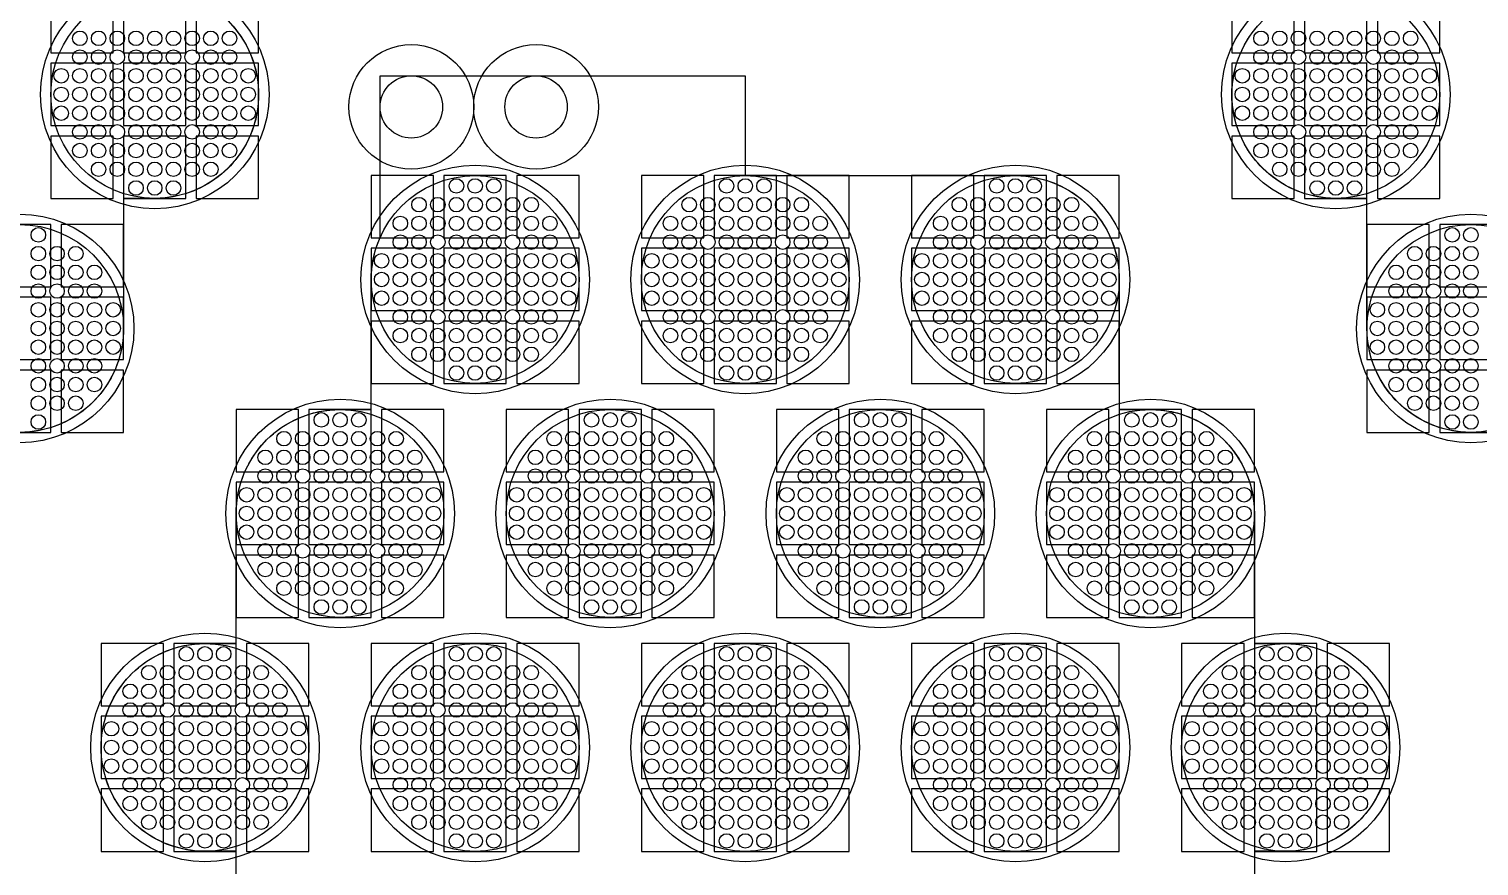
# Model space of a CAD drawing. Extents: x -49 to 54, y -38 to 38.
# Drawn here: x 21.04 to 28.02, y -17.85 to -13.82 of the extents above; entities that cross this region are included whole.
import ezdxf

# ---------------------------------------------------------------- set-up
doc = ezdxf.new("R2010")
doc.units = 0
for name, color, linetype in [('ADHESIVE_VIA_OPENINGS', 30, 'CONTINUOUS'), ('BACK_LAYER', 5, 'CONTINUOUS'), ('COND_LAYER_LOWER_ELECTRODE', 6, 'CONTINUOUS'), ('CONDUCTIVE_LAYER_BACK_LAYER', 2, 'CONTINUOUS'), ('EMITTER', 3, 'CONTINUOUS'), ('LOWER_ELECTRODE', 1, 'CONTINUOUS'), ('SUBSTRATE_VIA', 4, 'CONTINUOUS')]:
    doc.layers.add(name, color=color, linetype=linetype)

msp = doc.modelspace()

# ---------------------------------------------------------------- linework, layer by layer
at = {"layer": 'ADHESIVE_VIA_OPENINGS'}
for centre in [(22.8814, -14.1982), (23.4814, -14.1982)]:
    msp.add_circle(centre, 0.3, dxfattribs=at)
at = {"layer": 'BACK_LAYER'}
for points in [[(21.1465, -13.9384), (21.4465, -13.9384), (21.4465, -13.6384), (21.1465, -13.6384)], [(21.4965, -13.9384), (21.7965, -13.9384), (21.7965, -13.6384), (21.4965, -13.6384)], [(21.8465, -13.9384), (22.1465, -13.9384), (22.1465, -13.6384), (21.8465, -13.6384)], [(26.8302, -13.9384), (27.1302, -13.9384), (27.1302, -13.6384), (26.8302, -13.6384)], [(27.1802, -13.9384), (27.4802, -13.9384), (27.4802, -13.6384), (27.1802, -13.6384)], [(27.5302, -13.9384), (27.8302, -13.9384), (27.8302, -13.6384), (27.5302, -13.6384)], [(21.1465, -14.2884), (21.4465, -14.2884), (21.4465, -13.9884), (21.1465, -13.9884)], [(21.4965, -14.2884), (21.7965, -14.2884), (21.7965, -13.9884), (21.4965, -13.9884)], [(21.8465, -14.2884), (22.1465, -14.2884), (22.1465, -13.9884), (21.8465, -13.9884)], [(26.8302, -14.2884), (27.1302, -14.2884), (27.1302, -13.9884), (26.8302, -13.9884)], [(27.1802, -14.2884), (27.4802, -14.2884), (27.4802, -13.9884), (27.1802, -13.9884)], [(27.5302, -14.2884), (27.8302, -14.2884), (27.8302, -13.9884), (27.5302, -13.9884)], [(21.1465, -14.6384), (21.4465, -14.6384), (21.4465, -14.3384), (21.1465, -14.3384)], [(21.4965, -14.6384), (21.7965, -14.6384), (21.7965, -14.3384), (21.4965, -14.3384)], [(21.8465, -14.6384), (22.1465, -14.6384), (22.1465, -14.3384), (21.8465, -14.3384)], [(26.8302, -14.6384), (27.1302, -14.6384), (27.1302, -14.3384), (26.8302, -14.3384)], [(27.1802, -14.6384), (27.4802, -14.6384), (27.4802, -14.3384), (27.1802, -14.3384)], [(27.5302, -14.6384), (27.8302, -14.6384), (27.8302, -14.3384), (27.5302, -14.3384)], [(22.6884, -14.8286), (22.9884, -14.8286), (22.9884, -14.5286), (22.6884, -14.5286)], [(23.0384, -14.8286), (23.3384, -14.8286), (23.3384, -14.5286), (23.0384, -14.5286)], [(23.3884, -14.8286), (23.6884, -14.8286), (23.6884, -14.5286), (23.3884, -14.5286)], [(23.9884, -14.8286), (24.2884, -14.8286), (24.2884, -14.5286), (23.9884, -14.5286)], [(24.3384, -14.8286), (24.6384, -14.8286), (24.6384, -14.5286), (24.3384, -14.5286)], [(24.6884, -14.8286), (24.9884, -14.8286), (24.9884, -14.5286), (24.6884, -14.5286)], [(25.2884, -14.8286), (25.5884, -14.8286), (25.5884, -14.5286), (25.2884, -14.5286)], [(25.6384, -14.8286), (25.9384, -14.8286), (25.9384, -14.5286), (25.6384, -14.5286)], [(25.9884, -14.8286), (26.2884, -14.8286), (26.2884, -14.5286), (25.9884, -14.5286)], [(20.8465, -15.0642), (21.1465, -15.0642), (21.1465, -14.7642), (20.8465, -14.7642)], [(21.1965, -15.0642), (21.4965, -15.0642), (21.4965, -14.7642), (21.1965, -14.7642)], [(27.4802, -15.0642), (27.7802, -15.0642), (27.7802, -14.7642), (27.4802, -14.7642)], [(27.8302, -15.0642), (28.1302, -15.0642), (28.1302, -14.7642), (27.8302, -14.7642)], [(22.6884, -15.1786), (22.9884, -15.1786), (22.9884, -14.8786), (22.6884, -14.8786)], [(23.0384, -15.1786), (23.3384, -15.1786), (23.3384, -14.8786), (23.0384, -14.8786)], [(23.3884, -15.1786), (23.6884, -15.1786), (23.6884, -14.8786), (23.3884, -14.8786)], [(23.9884, -15.1786), (24.2884, -15.1786), (24.2884, -14.8786), (23.9884, -14.8786)], [(24.3384, -15.1786), (24.6384, -15.1786), (24.6384, -14.8786), (24.3384, -14.8786)], [(24.6884, -15.1786), (24.9884, -15.1786), (24.9884, -14.8786), (24.6884, -14.8786)], [(25.2884, -15.1786), (25.5884, -15.1786), (25.5884, -14.8786), (25.2884, -14.8786)], [(25.6384, -15.1786), (25.9384, -15.1786), (25.9384, -14.8786), (25.6384, -14.8786)], [(25.9884, -15.1786), (26.2884, -15.1786), (26.2884, -14.8786), (25.9884, -14.8786)], [(20.8465, -15.4142), (21.1465, -15.4142), (21.1465, -15.1142), (20.8465, -15.1142)], [(21.1965, -15.4142), (21.4965, -15.4142), (21.4965, -15.1142), (21.1965, -15.1142)], [(27.4802, -15.4142), (27.7802, -15.4142), (27.7802, -15.1142), (27.4802, -15.1142)], [(27.8302, -15.4142), (28.1302, -15.4142), (28.1302, -15.1142), (27.8302, -15.1142)], [(22.6884, -15.5286), (22.9884, -15.5286), (22.9884, -15.2286), (22.6884, -15.2286)], [(23.0384, -15.5286), (23.3384, -15.5286), (23.3384, -15.2286), (23.0384, -15.2286)], [(23.3884, -15.5286), (23.6884, -15.5286), (23.6884, -15.2286), (23.3884, -15.2286)], [(23.9884, -15.5286), (24.2884, -15.5286), (24.2884, -15.2286), (23.9884, -15.2286)], [(24.3384, -15.5286), (24.6384, -15.5286), (24.6384, -15.2286), (24.3384, -15.2286)], [(24.6884, -15.5286), (24.9884, -15.5286), (24.9884, -15.2286), (24.6884, -15.2286)], [(25.2884, -15.5286), (25.5884, -15.5286), (25.5884, -15.2286), (25.2884, -15.2286)], [(25.6384, -15.5286), (25.9384, -15.5286), (25.9384, -15.2286), (25.6384, -15.2286)], [(25.9884, -15.5286), (26.2884, -15.5286), (26.2884, -15.2286), (25.9884, -15.2286)], [(20.8465, -15.7642), (21.1465, -15.7642), (21.1465, -15.4642), (20.8465, -15.4642)], [(21.1965, -15.7642), (21.4965, -15.7642), (21.4965, -15.4642), (21.1965, -15.4642)], [(27.4802, -15.7642), (27.7802, -15.7642), (27.7802, -15.4642), (27.4802, -15.4642)], [(27.8302, -15.7642), (28.1302, -15.7642), (28.1302, -15.4642), (27.8302, -15.4642)], [(22.0384, -15.9544), (22.3384, -15.9544), (22.3384, -15.6544), (22.0384, -15.6544)], [(22.3884, -15.9544), (22.6884, -15.9544), (22.6884, -15.6544), (22.3884, -15.6544)], [(22.7384, -15.9544), (23.0384, -15.9544), (23.0384, -15.6544), (22.7384, -15.6544)], [(23.3384, -15.9544), (23.6384, -15.9544), (23.6384, -15.6544), (23.3384, -15.6544)], [(23.6884, -15.9544), (23.9884, -15.9544), (23.9884, -15.6544), (23.6884, -15.6544)], [(24.0384, -15.9544), (24.3384, -15.9544), (24.3384, -15.6544), (24.0384, -15.6544)], [(24.6384, -15.9544), (24.9384, -15.9544), (24.9384, -15.6544), (24.6384, -15.6544)], [(24.9884, -15.9544), (25.2884, -15.9544), (25.2884, -15.6544), (24.9884, -15.6544)], [(25.3384, -15.9544), (25.6384, -15.9544), (25.6384, -15.6544), (25.3384, -15.6544)], [(25.9384, -15.9544), (26.2384, -15.9544), (26.2384, -15.6544), (25.9384, -15.6544)], [(26.2884, -15.9544), (26.5884, -15.9544), (26.5884, -15.6544), (26.2884, -15.6544)], [(26.6384, -15.9544), (26.9384, -15.9544), (26.9384, -15.6544), (26.6384, -15.6544)], [(22.0384, -16.3044), (22.3384, -16.3044), (22.3384, -16.0044), (22.0384, -16.0044)], [(22.3884, -16.3044), (22.6884, -16.3044), (22.6884, -16.0044), (22.3884, -16.0044)], [(22.7384, -16.3044), (23.0384, -16.3044), (23.0384, -16.0044), (22.7384, -16.0044)], [(23.3384, -16.3044), (23.6384, -16.3044), (23.6384, -16.0044), (23.3384, -16.0044)], [(23.6884, -16.3044), (23.9884, -16.3044), (23.9884, -16.0044), (23.6884, -16.0044)], [(24.0384, -16.3044), (24.3384, -16.3044), (24.3384, -16.0044), (24.0384, -16.0044)], [(24.6384, -16.3044), (24.9384, -16.3044), (24.9384, -16.0044), (24.6384, -16.0044)], [(24.9884, -16.3044), (25.2884, -16.3044), (25.2884, -16.0044), (24.9884, -16.0044)], [(25.3384, -16.3044), (25.6384, -16.3044), (25.6384, -16.0044), (25.3384, -16.0044)], [(25.9384, -16.3044), (26.2384, -16.3044), (26.2384, -16.0044), (25.9384, -16.0044)], [(26.2884, -16.3044), (26.5884, -16.3044), (26.5884, -16.0044), (26.2884, -16.0044)], [(26.6384, -16.3044), (26.9384, -16.3044), (26.9384, -16.0044), (26.6384, -16.0044)], [(22.0384, -16.6544), (22.3384, -16.6544), (22.3384, -16.3544), (22.0384, -16.3544)], [(22.3884, -16.6544), (22.6884, -16.6544), (22.6884, -16.3544), (22.3884, -16.3544)], [(22.7384, -16.6544), (23.0384, -16.6544), (23.0384, -16.3544), (22.7384, -16.3544)], [(23.3384, -16.6544), (23.6384, -16.6544), (23.6384, -16.3544), (23.3384, -16.3544)], [(23.6884, -16.6544), (23.9884, -16.6544), (23.9884, -16.3544), (23.6884, -16.3544)], [(24.0384, -16.6544), (24.3384, -16.6544), (24.3384, -16.3544), (24.0384, -16.3544)], [(24.6384, -16.6544), (24.9384, -16.6544), (24.9384, -16.3544), (24.6384, -16.3544)], [(24.9884, -16.6544), (25.2884, -16.6544), (25.2884, -16.3544), (24.9884, -16.3544)], [(25.3384, -16.6544), (25.6384, -16.6544), (25.6384, -16.3544), (25.3384, -16.3544)], [(25.9384, -16.6544), (26.2384, -16.6544), (26.2384, -16.3544), (25.9384, -16.3544)], [(26.2884, -16.6544), (26.5884, -16.6544), (26.5884, -16.3544), (26.2884, -16.3544)], [(26.6384, -16.6544), (26.9384, -16.6544), (26.9384, -16.3544), (26.6384, -16.3544)], [(21.3884, -17.0802), (21.6884, -17.0802), (21.6884, -16.7802), (21.3884, -16.7802)], [(21.7384, -17.0802), (22.0384, -17.0802), (22.0384, -16.7802), (21.7384, -16.7802)], [(22.0884, -17.0802), (22.3884, -17.0802), (22.3884, -16.7802), (22.0884, -16.7802)], [(22.6884, -17.0802), (22.9884, -17.0802), (22.9884, -16.7802), (22.6884, -16.7802)], [(23.0384, -17.0802), (23.3384, -17.0802), (23.3384, -16.7802), (23.0384, -16.7802)], [(23.3884, -17.0802), (23.6884, -17.0802), (23.6884, -16.7802), (23.3884, -16.7802)], [(23.9884, -17.0802), (24.2884, -17.0802), (24.2884, -16.7802), (23.9884, -16.7802)], [(24.3384, -17.0802), (24.6384, -17.0802), (24.6384, -16.7802), (24.3384, -16.7802)], [(24.6884, -17.0802), (24.9884, -17.0802), (24.9884, -16.7802), (24.6884, -16.7802)], [(25.2884, -17.0802), (25.5884, -17.0802), (25.5884, -16.7802), (25.2884, -16.7802)], [(25.6384, -17.0802), (25.9384, -17.0802), (25.9384, -16.7802), (25.6384, -16.7802)], [(25.9884, -17.0802), (26.2884, -17.0802), (26.2884, -16.7802), (25.9884, -16.7802)], [(26.5884, -17.0802), (26.8884, -17.0802), (26.8884, -16.7802), (26.5884, -16.7802)], [(26.9384, -17.0802), (27.2384, -17.0802), (27.2384, -16.7802), (26.9384, -16.7802)], [(27.2884, -17.0802), (27.5884, -17.0802), (27.5884, -16.7802), (27.2884, -16.7802)], [(21.3884, -17.4302), (21.6884, -17.4302), (21.6884, -17.1302), (21.3884, -17.1302)], [(21.7384, -17.4302), (22.0384, -17.4302), (22.0384, -17.1302), (21.7384, -17.1302)], [(22.0884, -17.4302), (22.3884, -17.4302), (22.3884, -17.1302), (22.0884, -17.1302)], [(22.6884, -17.4302), (22.9884, -17.4302), (22.9884, -17.1302), (22.6884, -17.1302)], [(23.0384, -17.4302), (23.3384, -17.4302), (23.3384, -17.1302), (23.0384, -17.1302)], [(23.3884, -17.4302), (23.6884, -17.4302), (23.6884, -17.1302), (23.3884, -17.1302)], [(23.9884, -17.4302), (24.2884, -17.4302), (24.2884, -17.1302), (23.9884, -17.1302)], [(24.3384, -17.4302), (24.6384, -17.4302), (24.6384, -17.1302), (24.3384, -17.1302)], [(24.6884, -17.4302), (24.9884, -17.4302), (24.9884, -17.1302), (24.6884, -17.1302)], [(25.2884, -17.4302), (25.5884, -17.4302), (25.5884, -17.1302), (25.2884, -17.1302)], [(25.6384, -17.4302), (25.9384, -17.4302), (25.9384, -17.1302), (25.6384, -17.1302)], [(25.9884, -17.4302), (26.2884, -17.4302), (26.2884, -17.1302), (25.9884, -17.1302)], [(26.5884, -17.4302), (26.8884, -17.4302), (26.8884, -17.1302), (26.5884, -17.1302)], [(26.9384, -17.4302), (27.2384, -17.4302), (27.2384, -17.1302), (26.9384, -17.1302)], [(27.2884, -17.4302), (27.5884, -17.4302), (27.5884, -17.1302), (27.2884, -17.1302)], [(21.3884, -17.7802), (21.6884, -17.7802), (21.6884, -17.4802), (21.3884, -17.4802)], [(21.7384, -17.7802), (22.0384, -17.7802), (22.0384, -17.4802), (21.7384, -17.4802)], [(22.0884, -17.7802), (22.3884, -17.7802), (22.3884, -17.4802), (22.0884, -17.4802)], [(22.6884, -17.7802), (22.9884, -17.7802), (22.9884, -17.4802), (22.6884, -17.4802)], [(23.0384, -17.7802), (23.3384, -17.7802), (23.3384, -17.4802), (23.0384, -17.4802)], [(23.3884, -17.7802), (23.6884, -17.7802), (23.6884, -17.4802), (23.3884, -17.4802)], [(23.9884, -17.7802), (24.2884, -17.7802), (24.2884, -17.4802), (23.9884, -17.4802)], [(24.3384, -17.7802), (24.6384, -17.7802), (24.6384, -17.4802), (24.3384, -17.4802)], [(24.6884, -17.7802), (24.9884, -17.7802), (24.9884, -17.4802), (24.6884, -17.4802)], [(25.2884, -17.7802), (25.5884, -17.7802), (25.5884, -17.4802), (25.2884, -17.4802)], [(25.6384, -17.7802), (25.9384, -17.7802), (25.9384, -17.4802), (25.6384, -17.4802)], [(25.9884, -17.7802), (26.2884, -17.7802), (26.2884, -17.4802), (25.9884, -17.4802)], [(26.5884, -17.7802), (26.8884, -17.7802), (26.8884, -17.4802), (26.5884, -17.4802)], [(26.9384, -17.7802), (27.2384, -17.7802), (27.2384, -17.4802), (26.9384, -17.4802)], [(27.2884, -17.7802), (27.5884, -17.7802), (27.5884, -17.4802), (27.2884, -17.4802)]]:
    msp.add_lwpolyline(points, close=True, dxfattribs=at)
at = {"layer": 'COND_LAYER_LOWER_ELECTRODE'}
for centre in [(21.6465, -14.1384), (27.3302, -14.1384), (23.1884, -15.0286), (24.4884, -15.0286), (25.7884, -15.0286), (20.9965, -15.2642), (27.9802, -15.2642), (22.5384, -16.1544), (23.8384, -16.1544), (25.1384, -16.1544), (26.4384, -16.1544), (21.8884, -17.2802), (23.1884, -17.2802), (24.4884, -17.2802), (25.7884, -17.2802), (27.0884, -17.2802)]:
    msp.add_circle(centre, 0.55, dxfattribs=at)
at = {"layer": 'CONDUCTIVE_LAYER_BACK_LAYER'}
for points in [[(22.0238, -13.8103), (22.0365, -13.8255), (22.0487, -13.8413), (22.0602, -13.8575), (22.071, -13.8742), (22.0812, -13.8912), (22.0906, -13.9087), (22.0994, -13.9266), (22.1075, -13.9447), (22.1148, -13.9632), (22.1214, -13.982), (22.1273, -14.001), (22.1323, -14.0202), (22.1367, -14.0396), (22.1402, -14.0592), (22.143, -14.0789), (22.1449, -14.0986), (22.1461, -14.1185), (22.1465, -14.1384), (22.1461, -14.1582), (22.1449, -14.1781), (22.143, -14.1979), (22.1402, -14.2176), (22.1367, -14.2371), (22.1323, -14.2565), (22.1273, -14.2758), (22.1214, -14.2948), (22.1148, -14.3135), (22.1075, -14.332), (22.0994, -14.3502), (22.0906, -14.368), (22.0812, -14.3855), (22.071, -14.4026), (22.0602, -14.4192), (22.0487, -14.4355), (22.0365, -14.4512), (22.0238, -14.4665), (22.0104, -14.4812), (21.9965, -14.4954), (21.9821, -14.509), (21.9671, -14.5221), (21.9515, -14.5345), (21.9356, -14.5463), (21.9191, -14.5575), (21.9022, -14.568), (21.8849, -14.5779), (21.8673, -14.587), (21.8493, -14.5954), (21.8309, -14.6031), (21.8123, -14.6101), (21.7934, -14.6163), (21.7743, -14.6218), (21.755, -14.6265), (21.7355, -14.6304), (21.7159, -14.6335), (21.6961, -14.6359), (21.6763, -14.6375), (21.6564, -14.6383), (21.4965, -14.6383), (21.4965, -15.2642), (21.4961, -15.2841), (21.4949, -15.3039), (21.493, -15.3237), (21.4902, -15.3434), (21.4867, -15.363), (21.4823, -15.3824), (21.4773, -15.4016), (21.4714, -15.4206), (21.4648, -15.4394), (21.4575, -15.4578), (21.4494, -15.476), (21.4406, -15.4938), (21.4312, -15.5113), (21.421, -15.5284), (21.4102, -15.5451), (21.3987, -15.5613), (21.3865, -15.577), (21.3738, -15.5923), (21.3604, -15.607), (21.3465, -15.6212), (21.3321, -15.6349), (21.3171, -15.6479), (21.3015, -15.6604), (21.2856, -15.6722), (21.2691, -15.6834), (21.2522, -15.6939), (21.2349, -15.7037), (21.2173, -15.7128), (21.1993, -15.7212), (21.1809, -15.7289), (21.1623, -15.7359), (21.1434, -15.7421), (21.1243, -15.7476), (21.105, -15.7523), (21.0855, -15.7562), (21.0659, -15.7594), (21.0461, -15.7617), (21.0263, -15.7633)], [(28.1302, -15.7641), (27.9703, -15.7641), (27.9504, -15.7633), (27.9306, -15.7617), (27.9109, -15.7594), (27.8912, -15.7562), (27.8717, -15.7523), (27.8524, -15.7476), (27.8333, -15.7421), (27.8144, -15.7359), (27.7958, -15.7289), (27.7775, -15.7212), (27.7594, -15.7128), (27.7418, -15.7037), (27.7245, -15.6939), (27.7076, -15.6834), (27.6912, -15.6722), (27.6752, -15.6604), (27.6597, -15.6479), (27.6447, -15.6349), (27.6302, -15.6212), (27.6163, -15.607), (27.6029, -15.5923), (27.5902, -15.577), (27.5781, -15.5613), (27.5666, -15.5451), (27.5557, -15.5284), (27.5456, -15.5113), (27.5361, -15.4938), (27.5273, -15.476), (27.5192, -15.4578), (27.5119, -15.4394), (27.5053, -15.4206), (27.4995, -15.4016), (27.4944, -15.3824), (27.4901, -15.363), (27.4865, -15.3434), (27.4838, -15.3237), (27.4818, -15.3039), (27.4806, -15.2841), (27.4802, -15.2642), (27.4802, -14.6383), (27.3203, -14.6383), (27.3004, -14.6375), (27.2806, -14.6359), (27.2609, -14.6335), (27.2412, -14.6304), (27.2217, -14.6265), (27.2024, -14.6218), (27.1833, -14.6163), (27.1644, -14.6101), (27.1458, -14.6031), (27.1275, -14.5954), (27.1094, -14.587), (27.0918, -14.5779), (27.0745, -14.568), (27.0576, -14.5575), (27.0412, -14.5463), (27.0252, -14.5345), (27.0097, -14.5221), (26.9947, -14.509), (26.9802, -14.4954), (26.9663, -14.4812), (26.9529, -14.4665), (26.9402, -14.4512), (26.9281, -14.4355), (26.9166, -14.4192), (26.9057, -14.4026), (26.8956, -14.3855), (26.8861, -14.368), (26.8773, -14.3502), (26.8692, -14.332), (26.8619, -14.3135), (26.8553, -14.2948), (26.8495, -14.2758), (26.8444, -14.2565), (26.8401, -14.2371), (26.8365, -14.2176), (26.8338, -14.1979), (26.8318, -14.1781), (26.8306, -14.1582), (26.8302, -14.1384), (26.8306, -14.1185), (26.8318, -14.0986), (26.8338, -14.0789), (26.8365, -14.0592), (26.8401, -14.0396), (26.8444, -14.0202), (26.8495, -14.001), (26.8553, -13.982), (26.8619, -13.9632), (26.8692, -13.9447), (26.8773, -13.9266), (26.8861, -13.9087), (26.8956, -13.8912), (26.9057, -13.8742), (26.9166, -13.8575), (26.9281, -13.8413), (26.9402, -13.8255), (26.9529, -13.8103)], [(22.0384, -18.4061), (22.0384, -17.7801), (21.8784, -17.7801), (21.8586, -17.7793), (21.8387, -17.7778), (21.819, -17.7754), (21.7994, -17.7722), (21.7799, -17.7683), (21.7606, -17.7636), (21.7414, -17.7581), (21.7226, -17.7519), (21.7039, -17.745), (21.6856, -17.7373), (21.6676, -17.7288), (21.6499, -17.7197), (21.6326, -17.7099), (21.6158, -17.6994), (21.5993, -17.6882), (21.5833, -17.6764), (21.5678, -17.664), (21.5528, -17.6509), (21.5383, -17.6373), (21.5244, -17.6231), (21.5111, -17.6083), (21.4983, -17.5931), (21.4862, -17.5773), (21.4747, -17.5611), (21.4639, -17.5444), (21.4537, -17.5273), (21.4442, -17.5099), (21.4354, -17.492), (21.4274, -17.4739), (21.42, -17.4554), (21.4135, -17.4366), (21.4076, -17.4176), (21.4025, -17.3984), (21.3982, -17.379), (21.3947, -17.3594), (21.3919, -17.3397), (21.3899, -17.3199), (21.3888, -17.3001), (21.3884, -17.2802), (21.3888, -17.2603), (21.3899, -17.2405), (21.3919, -17.2207), (21.3947, -17.201), (21.3982, -17.1815), (21.4025, -17.162), (21.4076, -17.1428), (21.4135, -17.1238), (21.42, -17.1051), (21.4274, -17.0866), (21.4354, -17.0684), (21.4442, -17.0506), (21.4537, -17.0331), (21.4639, -17.016), (21.4747, -16.9993), (21.4862, -16.9831), (21.4983, -16.9674), (21.5111, -16.9521), (21.5244, -16.9374), (21.5383, -16.9232), (21.5528, -16.9095), (21.5678, -16.8965), (21.5833, -16.884), (21.5993, -16.8722), (21.6158, -16.8611), (21.6326, -16.8506), (21.6499, -16.8407), (21.6676, -16.8316), (21.6856, -16.8232), (21.7039, -16.8155), (21.7226, -16.8085), (21.7414, -16.8023), (21.7606, -16.7968), (21.7799, -16.7921), (21.7994, -16.7882), (21.819, -16.7851), (21.8387, -16.7827), (21.8586, -16.7811), (21.8784, -16.7803), (22.0384, -16.7803), (22.0384, -16.1544), (22.0388, -16.1345), (22.0399, -16.1147), (22.0419, -16.0949), (22.0447, -16.0752), (22.0482, -16.0556), (22.0525, -16.0362), (22.0576, -16.017), (22.0635, -15.998), (22.07, -15.9792), (22.0774, -15.9608), (22.0854, -15.9426), (22.0942, -15.9247), (22.1037, -15.9073), (22.1139, -15.8902), (22.1247, -15.8735), (22.1362, -15.8573), (22.1483, -15.8415), (22.1611, -15.8263), (22.1744, -15.8115), (22.1883, -15.7973), (22.2028, -15.7837), (22.2178, -15.7707), (22.2333, -15.7582), (22.2493, -15.7464), (22.2658, -15.7352), (22.2826, -15.7247), (22.2999, -15.7149), (22.3176, -15.7058), (22.3356, -15.6973), (22.3539, -15.6896), (22.3726, -15.6827), (22.3914, -15.6765), (22.4106, -15.671), (22.4299, -15.6663), (22.4494, -15.6624), (22.469, -15.6592), (22.4887, -15.6569), (22.5086, -15.6553), (22.5284, -15.6545), (22.6884, -15.6545), (22.6884, -15.0286), (22.6888, -15.0087), (22.6899, -14.9888), (22.6919, -14.969), (22.6947, -14.9494), (22.6982, -14.9298), (22.7025, -14.9104), (22.7076, -14.8912), (22.7135, -14.8722), (22.72, -14.8534), (22.7274, -14.8349), (22.7314, -14.8258), (22.7314, -14.0482), (24.4884, -14.0482), (24.4884, -14.5287), (25.7983, -14.5287), (25.8182, -14.5294), (25.838, -14.531), (25.8577, -14.5334), (25.8774, -14.5365), (25.8969, -14.5405), (25.9162, -14.5452), (25.9353, -14.5506), (25.9542, -14.5568), (25.9728, -14.5638), (25.9911, -14.5715), (26.0091, -14.5799), (26.0268, -14.5891), (26.0441, -14.5989), (26.061, -14.6094), (26.0774, -14.6206), (26.0934, -14.6324), (26.1089, -14.6448), (26.1239, -14.6579), (26.1384, -14.6715), (26.1523, -14.6857), (26.1656, -14.7004), (26.1784, -14.7157), (26.1905, -14.7315), (26.202, -14.7477), (26.2129, -14.7643), (26.223, -14.7814), (26.2325, -14.7989), (26.2413, -14.8167), (26.2493, -14.8349), (26.2567, -14.8534), (26.2633, -14.8722), (26.2691, -14.8912), (26.2742, -14.9104), (26.2785, -14.9298), (26.2821, -14.9494), (26.2848, -14.969), (26.2868, -14.9888), (26.288, -15.0087), (26.2884, -15.0286), (26.2884, -15.6545), (26.4483, -15.6545), (26.4682, -15.6553), (26.488, -15.6569), (26.5077, -15.6592), (26.5274, -15.6624), (26.5469, -15.6663), (26.5662, -15.671), (26.5853, -15.6765), (26.6042, -15.6827), (26.6228, -15.6896), (26.6411, -15.6973), (26.6591, -15.7058), (26.6768, -15.7149), (26.6941, -15.7247), (26.711, -15.7352), (26.7274, -15.7464), (26.7434, -15.7582), (26.7589, -15.7707), (26.7739, -15.7837), (26.7884, -15.7973), (26.8023, -15.8115), (26.8156, -15.8263), (26.8284, -15.8415), (26.8405, -15.8573), (26.852, -15.8735), (26.8629, -15.8902), (26.873, -15.9073), (26.8825, -15.9247), (26.8913, -15.9426), (26.8993, -15.9608), (26.9067, -15.9792), (26.9133, -15.998), (26.9191, -16.017), (26.9242, -16.0362), (26.9285, -16.0556), (26.9321, -16.0752), (26.9348, -16.0949), (26.9368, -16.1147), (26.938, -16.1345), (26.9384, -16.1544), (26.9384, -16.7803), (27.0983, -16.7803), (27.1182, -16.7811), (27.138, -16.7827), (27.1577, -16.7851), (27.1774, -16.7882), (27.1969, -16.7921), (27.2162, -16.7968), (27.2353, -16.8023), (27.2542, -16.8085), (27.2728, -16.8155), (27.2911, -16.8232), (27.3091, -16.8316), (27.3268, -16.8407), (27.3441, -16.8506), (27.361, -16.8611), (27.3774, -16.8722), (27.3934, -16.884), (27.4089, -16.8965), (27.4239, -16.9095), (27.4384, -16.9232), (27.4523, -16.9374), (27.4656, -16.9521), (27.4784, -16.9674), (27.4905, -16.9831), (27.502, -16.9993), (27.5129, -17.016), (27.523, -17.0331), (27.5325, -17.0506), (27.5413, -17.0684), (27.5493, -17.0866), (27.5567, -17.1051), (27.5633, -17.1238), (27.5691, -17.1428), (27.5742, -17.162), (27.5785, -17.1815), (27.5821, -17.201), (27.5848, -17.2207), (27.5868, -17.2405), (27.588, -17.2603), (27.5884, -17.2802), (27.588, -17.3001), (27.5868, -17.3199), (27.5848, -17.3397), (27.5821, -17.3594), (27.5785, -17.379), (27.5742, -17.3984), (27.5691, -17.4176), (27.5633, -17.4366), (27.5567, -17.4554), (27.5493, -17.4739), (27.5413, -17.492), (27.5325, -17.5099), (27.523, -17.5273), (27.5129, -17.5444), (27.502, -17.5611), (27.4905, -17.5773), (27.4784, -17.5931), (27.4656, -17.6083), (27.4523, -17.6231), (27.4384, -17.6373), (27.4239, -17.6509), (27.4089, -17.664), (27.3934, -17.6764), (27.3774, -17.6882), (27.361, -17.6994), (27.3441, -17.7099), (27.3268, -17.7197), (27.3091, -17.7288), (27.2911, -17.7373), (27.2728, -17.745), (27.2542, -17.7519), (27.2353, -17.7581), (27.2162, -17.7636), (27.1969, -17.7683), (27.1774, -17.7722), (27.1577, -17.7754), (27.138, -17.7778), (27.1182, -17.7793), (27.0983, -17.7801), (26.9384, -17.7801), (26.9384, -18.4061)]]:
    msp.add_lwpolyline(points, dxfattribs=at)
at = {"layer": 'EMITTER'}
for centre in [(21.6465, -14.1384), (27.3302, -14.1384), (23.1884, -15.0286), (24.4884, -15.0286), (25.7884, -15.0286), (20.9965, -15.2642), (27.9802, -15.2642), (22.5384, -16.1544), (23.8384, -16.1544), (25.1384, -16.1544), (26.4384, -16.1544), (21.8884, -17.2802), (23.1884, -17.2802), (24.4884, -17.2802), (25.7884, -17.2802), (27.0884, -17.2802)]:
    msp.add_circle(centre, 0.5, dxfattribs=at)
at = {"layer": 'LOWER_ELECTRODE'}
for centre in [(21.2865, -13.8684), (21.3765, -13.8684), (21.4665, -13.8684), (21.5565, -13.8684), (21.6465, -13.8684), (21.7365, -13.8684), (21.8265, -13.8684), (21.9165, -13.8684), (22.0065, -13.8684), (26.9702, -13.8684), (27.0602, -13.8684), (27.1502, -13.8684), (27.2402, -13.8684), (27.3302, -13.8684), (27.4202, -13.8684), (27.5102, -13.8684), (27.6002, -13.8684), (27.6902, -13.8684), (21.2865, -13.9584), (21.3765, -13.9584), (21.4665, -13.9584), (21.5565, -13.9584), (21.6465, -13.9584), (21.7365, -13.9584), (21.8265, -13.9584), (21.9165, -13.9584), (22.0065, -13.9584), (26.9702, -13.9584), (27.0602, -13.9584), (27.1502, -13.9584), (27.2402, -13.9584), (27.3302, -13.9584), (27.4202, -13.9584), (27.5102, -13.9584), (27.6002, -13.9584), (27.6902, -13.9584), (21.1965, -14.0484), (21.2865, -14.0484), (21.3765, -14.0484), (21.4665, -14.0484), (21.5565, -14.0484), (21.6465, -14.0484), (21.7365, -14.0484), (21.8265, -14.0484), (21.9165, -14.0484), (22.0065, -14.0484), (22.0965, -14.0484), (26.8802, -14.0484), (26.9702, -14.0484), (27.0602, -14.0484), (27.1502, -14.0484), (27.2402, -14.0484), (27.3302, -14.0484), (27.4202, -14.0484), (27.5102, -14.0484), (27.6002, -14.0484), (27.6902, -14.0484), (27.7802, -14.0484), (21.1965, -14.1384), (21.2865, -14.1384), (21.3765, -14.1384), (21.4665, -14.1384), (21.5565, -14.1384), (21.6465, -14.1384), (21.7365, -14.1384), (21.8265, -14.1384), (21.9165, -14.1384), (22.0065, -14.1384), (22.0965, -14.1384), (26.8802, -14.1384), (26.9702, -14.1384), (27.0602, -14.1384), (27.1502, -14.1384), (27.2402, -14.1384), (27.3302, -14.1384), (27.4202, -14.1384), (27.5102, -14.1384), (27.6002, -14.1384), (27.6902, -14.1384), (27.7802, -14.1384), (21.1965, -14.2284), (21.2865, -14.2284), (21.3765, -14.2284), (21.4665, -14.2284), (21.5565, -14.2284), (21.6465, -14.2284), (21.7365, -14.2284), (21.8265, -14.2284), (21.9165, -14.2284), (22.0065, -14.2284), (22.0965, -14.2284), (26.8802, -14.2284), (26.9702, -14.2284), (27.0602, -14.2284), (27.1502, -14.2284), (27.2402, -14.2284), (27.3302, -14.2284), (27.4202, -14.2284), (27.5102, -14.2284), (27.6002, -14.2284), (27.6902, -14.2284), (27.7802, -14.2284), (21.2865, -14.3184), (21.3765, -14.3184), (21.4665, -14.3184), (21.5565, -14.3184), (21.6465, -14.3184), (21.7365, -14.3184), (21.8265, -14.3184), (21.9165, -14.3184), (22.0065, -14.3184), (26.9702, -14.3184), (27.0602, -14.3184), (27.1502, -14.3184), (27.2402, -14.3184), (27.3302, -14.3184), (27.4202, -14.3184), (27.5102, -14.3184), (27.6002, -14.3184), (27.6902, -14.3184), (21.2865, -14.4084), (21.3765, -14.4084), (21.4665, -14.4084), (21.5565, -14.4084), (21.6465, -14.4084), (21.7365, -14.4084), (21.8265, -14.4084), (21.9165, -14.4084), (22.0065, -14.4084), (26.9702, -14.4084), (27.0602, -14.4084), (27.1502, -14.4084), (27.2402, -14.4084), (27.3302, -14.4084), (27.4202, -14.4084), (27.5102, -14.4084), (27.6002, -14.4084), (27.6902, -14.4084), (21.3765, -14.4984), (21.4665, -14.4984), (21.5565, -14.4984), (21.6465, -14.4984), (21.7365, -14.4984), (21.8265, -14.4984), (21.9165, -14.4984), (27.0602, -14.4984), (27.1502, -14.4984), (27.2402, -14.4984), (27.3302, -14.4984), (27.4202, -14.4984), (27.5102, -14.4984), (27.6002, -14.4984), (21.5565, -14.5884), (21.6465, -14.5884), (21.7365, -14.5884), (23.0984, -14.5786), (23.1884, -14.5786), (23.2784, -14.5786), (24.3984, -14.5786), (24.4884, -14.5786), (24.5784, -14.5786), (25.6984, -14.5786), (25.7884, -14.5786), (25.8784, -14.5786), (27.2402, -14.5884), (27.3302, -14.5884), (27.4202, -14.5884), (22.9184, -14.6686), (23.0084, -14.6686), (23.0984, -14.6686), (23.1884, -14.6686), (23.2784, -14.6686), (23.3684, -14.6686), (23.4584, -14.6686), (24.2184, -14.6686), (24.3084, -14.6686), (24.3984, -14.6686), (24.4884, -14.6686), (24.5784, -14.6686), (24.6684, -14.6686), (24.7584, -14.6686), (25.5184, -14.6686), (25.6084, -14.6686), (25.6984, -14.6686), (25.7884, -14.6686), (25.8784, -14.6686), (25.9684, -14.6686), (26.0584, -14.6686), (21.0865, -14.8142), (22.8284, -14.7586), (22.9184, -14.7586), (23.0084, -14.7586), (23.0984, -14.7586), (23.1884, -14.7586), (23.2784, -14.7586), (23.3684, -14.7586), (23.4584, -14.7586), (23.5484, -14.7586), (24.1284, -14.7586), (24.2184, -14.7586), (24.3084, -14.7586), (24.3984, -14.7586), (24.4884, -14.7586), (24.5784, -14.7586), (24.6684, -14.7586), (24.7584, -14.7586), (24.8484, -14.7586), (25.4284, -14.7586), (25.5184, -14.7586), (25.6084, -14.7586), (25.6984, -14.7586), (25.7884, -14.7586), (25.8784, -14.7586), (25.9684, -14.7586), (26.0584, -14.7586), (26.1484, -14.7586), (27.8902, -14.8142), (27.9802, -14.8142), (22.8284, -14.8486), (22.9184, -14.8486), (23.0084, -14.8486), (23.0984, -14.8486), (23.1884, -14.8486), (23.2784, -14.8486), (23.3684, -14.8486), (23.4584, -14.8486), (23.5484, -14.8486), (24.1284, -14.8486), (24.2184, -14.8486), (24.3084, -14.8486), (24.3984, -14.8486), (24.4884, -14.8486), (24.5784, -14.8486), (24.6684, -14.8486), (24.7584, -14.8486), (24.8484, -14.8486), (25.4284, -14.8486), (25.5184, -14.8486), (25.6084, -14.8486), (25.6984, -14.8486), (25.7884, -14.8486), (25.8784, -14.8486), (25.9684, -14.8486), (26.0584, -14.8486), (26.1484, -14.8486), (21.0865, -14.9042), (21.1765, -14.9042), (21.2665, -14.9042), (22.7384, -14.9386), (22.8284, -14.9386), (22.9184, -14.9386), (23.0084, -14.9386), (23.0984, -14.9386), (23.1884, -14.9386), (23.2784, -14.9386), (23.3684, -14.9386), (23.4584, -14.9386), (23.5484, -14.9386), (23.6384, -14.9386), (24.0384, -14.9386), (24.1284, -14.9386), (24.2184, -14.9386), (24.3084, -14.9386), (24.3984, -14.9386), (24.4884, -14.9386), (24.5784, -14.9386), (24.6684, -14.9386), (24.7584, -14.9386), (24.8484, -14.9386), (24.9384, -14.9386), (25.3384, -14.9386), (25.4284, -14.9386), (25.5184, -14.9386), (25.6084, -14.9386), (25.6984, -14.9386), (25.7884, -14.9386), (25.8784, -14.9386), (25.9684, -14.9386), (26.0584, -14.9386), (26.1484, -14.9386), (26.2384, -14.9386), (27.7102, -14.9042), (27.8002, -14.9042), (27.8902, -14.9042), (27.9802, -14.9042), (21.0865, -14.9942), (21.1765, -14.9942), (21.2665, -14.9942), (21.3565, -14.9942), (22.7384, -15.0286), (22.8284, -15.0286), (22.9184, -15.0286), (23.0084, -15.0286), (23.0984, -15.0286), (23.1884, -15.0286), (23.2784, -15.0286), (23.3684, -15.0286), (23.4584, -15.0286), (23.5484, -15.0286), (23.6384, -15.0286), (24.0384, -15.0286), (24.1284, -15.0286), (24.2184, -15.0286), (24.3084, -15.0286), (24.3984, -15.0286), (24.4884, -15.0286), (24.5784, -15.0286), (24.6684, -15.0286), (24.7584, -15.0286), (24.8484, -15.0286), (24.9384, -15.0286), (25.3384, -15.0286), (25.4284, -15.0286), (25.5184, -15.0286), (25.6084, -15.0286), (25.6984, -15.0286), (25.7884, -15.0286), (25.8784, -15.0286), (25.9684, -15.0286), (26.0584, -15.0286), (26.1484, -15.0286), (26.2384, -15.0286), (27.6202, -14.9942), (27.7102, -14.9942), (27.8002, -14.9942), (27.8902, -14.9942), (27.9802, -14.9942), (21.0865, -15.0842), (21.1765, -15.0842), (21.2665, -15.0842), (21.3565, -15.0842), (27.6202, -15.0842), (27.7102, -15.0842), (27.8002, -15.0842), (27.8902, -15.0842), (27.9802, -15.0842), (21.0865, -15.1742), (21.1765, -15.1742), (21.2665, -15.1742), (21.3565, -15.1742), (21.4465, -15.1742), (22.7384, -15.1186), (22.8284, -15.1186), (22.9184, -15.1186), (23.0084, -15.1186), (23.0984, -15.1186), (23.1884, -15.1186), (23.2784, -15.1186), (23.3684, -15.1186), (23.4584, -15.1186), (23.5484, -15.1186), (23.6384, -15.1186), (24.0384, -15.1186), (24.1284, -15.1186), (24.2184, -15.1186), (24.3084, -15.1186), (24.3984, -15.1186), (24.4884, -15.1186), (24.5784, -15.1186), (24.6684, -15.1186), (24.7584, -15.1186), (24.8484, -15.1186), (24.9384, -15.1186), (25.3384, -15.1186), (25.4284, -15.1186), (25.5184, -15.1186), (25.6084, -15.1186), (25.6984, -15.1186), (25.7884, -15.1186), (25.8784, -15.1186), (25.9684, -15.1186), (26.0584, -15.1186), (26.1484, -15.1186), (26.2384, -15.1186), (27.5302, -15.1742), (27.6202, -15.1742), (27.7102, -15.1742), (27.8002, -15.1742), (27.8902, -15.1742), (27.9802, -15.1742), (22.8284, -15.2086), (22.9184, -15.2086), (23.0084, -15.2086), (23.0984, -15.2086), (23.1884, -15.2086), (23.2784, -15.2086), (23.3684, -15.2086), (23.4584, -15.2086), (23.5484, -15.2086), (24.1284, -15.2086), (24.2184, -15.2086), (24.3084, -15.2086), (24.3984, -15.2086), (24.4884, -15.2086), (24.5784, -15.2086), (24.6684, -15.2086), (24.7584, -15.2086), (24.8484, -15.2086), (25.4284, -15.2086), (25.5184, -15.2086), (25.6084, -15.2086), (25.6984, -15.2086), (25.7884, -15.2086), (25.8784, -15.2086), (25.9684, -15.2086), (26.0584, -15.2086), (26.1484, -15.2086), (21.0865, -15.2642), (21.1765, -15.2642), (21.2665, -15.2642), (21.3565, -15.2642), (21.4465, -15.2642), (22.8284, -15.2986), (22.9184, -15.2986), (23.0084, -15.2986), (23.0984, -15.2986), (23.1884, -15.2986), (23.2784, -15.2986), (23.3684, -15.2986), (23.4584, -15.2986), (23.5484, -15.2986), (24.1284, -15.2986), (24.2184, -15.2986), (24.3084, -15.2986), (24.3984, -15.2986), (24.4884, -15.2986), (24.5784, -15.2986), (24.6684, -15.2986), (24.7584, -15.2986), (24.8484, -15.2986), (25.4284, -15.2986), (25.5184, -15.2986), (25.6084, -15.2986), (25.6984, -15.2986), (25.7884, -15.2986), (25.8784, -15.2986), (25.9684, -15.2986), (26.0584, -15.2986), (26.1484, -15.2986), (27.5302, -15.2642), (27.6202, -15.2642), (27.7102, -15.2642), (27.8002, -15.2642), (27.8902, -15.2642), (27.9802, -15.2642), (21.0865, -15.3542), (21.1765, -15.3542), (21.2665, -15.3542), (21.3565, -15.3542), (21.4465, -15.3542), (27.5302, -15.3542), (27.6202, -15.3542), (27.7102, -15.3542), (27.8002, -15.3542), (27.8902, -15.3542), (27.9802, -15.3542), (21.0865, -15.4442), (21.1765, -15.4442), (21.2665, -15.4442), (21.3565, -15.4442), (22.9184, -15.3886), (23.0084, -15.3886), (23.0984, -15.3886), (23.1884, -15.3886), (23.2784, -15.3886), (23.3684, -15.3886), (23.4584, -15.3886), (24.2184, -15.3886), (24.3084, -15.3886), (24.3984, -15.3886), (24.4884, -15.3886), (24.5784, -15.3886), (24.6684, -15.3886), (24.7584, -15.3886), (25.5184, -15.3886), (25.6084, -15.3886), (25.6984, -15.3886), (25.7884, -15.3886), (25.8784, -15.3886), (25.9684, -15.3886), (26.0584, -15.3886), (27.6202, -15.4442), (27.7102, -15.4442), (27.8002, -15.4442), (27.8902, -15.4442), (27.9802, -15.4442), (23.0984, -15.4786), (23.1884, -15.4786), (23.2784, -15.4786), (24.3984, -15.4786), (24.4884, -15.4786), (24.5784, -15.4786), (25.6984, -15.4786), (25.7884, -15.4786), (25.8784, -15.4786), (21.0865, -15.5342), (21.1765, -15.5342), (21.2665, -15.5342), (21.3565, -15.5342), (27.6202, -15.5342), (27.7102, -15.5342), (27.8002, -15.5342), (27.8902, -15.5342), (27.9802, -15.5342), (21.0865, -15.6242), (21.1765, -15.6242), (21.2665, -15.6242), (27.7102, -15.6242), (27.8002, -15.6242), (27.8902, -15.6242), (27.9802, -15.6242), (21.0865, -15.7142), (22.4484, -15.7044), (22.5384, -15.7044), (22.6284, -15.7044), (23.7484, -15.7044), (23.8384, -15.7044), (23.9284, -15.7044), (25.0484, -15.7044), (25.1384, -15.7044), (25.2284, -15.7044), (26.3484, -15.7044), (26.4384, -15.7044), (26.5284, -15.7044), (27.8902, -15.7142), (27.9802, -15.7142), (22.2684, -15.7944), (22.3584, -15.7944), (22.4484, -15.7944), (22.5384, -15.7944), (22.6284, -15.7944), (22.7184, -15.7944), (22.8084, -15.7944), (23.5684, -15.7944), (23.6584, -15.7944), (23.7484, -15.7944), (23.8384, -15.7944), (23.9284, -15.7944), (24.0184, -15.7944), (24.1084, -15.7944), (24.8684, -15.7944), (24.9584, -15.7944), (25.0484, -15.7944), (25.1384, -15.7944), (25.2284, -15.7944), (25.3184, -15.7944), (25.4084, -15.7944), (26.1684, -15.7944), (26.2584, -15.7944), (26.3484, -15.7944), (26.4384, -15.7944), (26.5284, -15.7944), (26.6184, -15.7944), (26.7084, -15.7944), (22.1784, -15.8844), (22.2684, -15.8844), (22.3584, -15.8844), (22.4484, -15.8844), (22.5384, -15.8844), (22.6284, -15.8844), (22.7184, -15.8844), (22.8084, -15.8844), (22.8984, -15.8844), (23.4784, -15.8844), (23.5684, -15.8844), (23.6584, -15.8844), (23.7484, -15.8844), (23.8384, -15.8844), (23.9284, -15.8844), (24.0184, -15.8844), (24.1084, -15.8844), (24.1984, -15.8844), (24.7784, -15.8844), (24.8684, -15.8844), (24.9584, -15.8844), (25.0484, -15.8844), (25.1384, -15.8844), (25.2284, -15.8844), (25.3184, -15.8844), (25.4084, -15.8844), (25.4984, -15.8844), (26.0784, -15.8844), (26.1684, -15.8844), (26.2584, -15.8844), (26.3484, -15.8844), (26.4384, -15.8844), (26.5284, -15.8844), (26.6184, -15.8844), (26.7084, -15.8844), (26.7984, -15.8844), (22.1784, -15.9744), (22.2684, -15.9744), (22.3584, -15.9744), (22.4484, -15.9744), (22.5384, -15.9744), (22.6284, -15.9744), (22.7184, -15.9744), (22.8084, -15.9744), (22.8984, -15.9744), (23.4784, -15.9744), (23.5684, -15.9744), (23.6584, -15.9744), (23.7484, -15.9744), (23.8384, -15.9744), (23.9284, -15.9744), (24.0184, -15.9744), (24.1084, -15.9744), (24.1984, -15.9744), (24.7784, -15.9744), (24.8684, -15.9744), (24.9584, -15.9744), (25.0484, -15.9744), (25.1384, -15.9744), (25.2284, -15.9744), (25.3184, -15.9744), (25.4084, -15.9744), (25.4984, -15.9744), (26.0784, -15.9744), (26.1684, -15.9744), (26.2584, -15.9744), (26.3484, -15.9744), (26.4384, -15.9744), (26.5284, -15.9744), (26.6184, -15.9744), (26.7084, -15.9744), (26.7984, -15.9744), (22.0884, -16.0644), (22.1784, -16.0644), (22.2684, -16.0644), (22.3584, -16.0644), (22.4484, -16.0644), (22.5384, -16.0644), (22.6284, -16.0644), (22.7184, -16.0644), (22.8084, -16.0644), (22.8984, -16.0644), (22.9884, -16.0644), (23.3884, -16.0644), (23.4784, -16.0644), (23.5684, -16.0644), (23.6584, -16.0644), (23.7484, -16.0644), (23.8384, -16.0644), (23.9284, -16.0644), (24.0184, -16.0644), (24.1084, -16.0644), (24.1984, -16.0644), (24.2884, -16.0644), (24.6884, -16.0644), (24.7784, -16.0644), (24.8684, -16.0644), (24.9584, -16.0644), (25.0484, -16.0644), (25.1384, -16.0644), (25.2284, -16.0644), (25.3184, -16.0644), (25.4084, -16.0644), (25.4984, -16.0644), (25.5884, -16.0644), (25.9884, -16.0644), (26.0784, -16.0644), (26.1684, -16.0644), (26.2584, -16.0644), (26.3484, -16.0644), (26.4384, -16.0644), (26.5284, -16.0644), (26.6184, -16.0644), (26.7084, -16.0644), (26.7984, -16.0644), (26.8884, -16.0644), (22.0884, -16.1544), (22.1784, -16.1544), (22.2684, -16.1544), (22.3584, -16.1544), (22.4484, -16.1544), (22.5384, -16.1544), (22.6284, -16.1544), (22.7184, -16.1544), (22.8084, -16.1544), (22.8984, -16.1544), (22.9884, -16.1544), (23.3884, -16.1544), (23.4784, -16.1544), (23.5684, -16.1544), (23.6584, -16.1544), (23.7484, -16.1544), (23.8384, -16.1544), (23.9284, -16.1544), (24.0184, -16.1544), (24.1084, -16.1544), (24.1984, -16.1544), (24.2884, -16.1544), (24.6884, -16.1544), (24.7784, -16.1544), (24.8684, -16.1544), (24.9584, -16.1544), (25.0484, -16.1544), (25.1384, -16.1544), (25.2284, -16.1544), (25.3184, -16.1544), (25.4084, -16.1544), (25.4984, -16.1544), (25.5884, -16.1544), (25.9884, -16.1544), (26.0784, -16.1544), (26.1684, -16.1544), (26.2584, -16.1544), (26.3484, -16.1544), (26.4384, -16.1544), (26.5284, -16.1544), (26.6184, -16.1544), (26.7084, -16.1544), (26.7984, -16.1544), (26.8884, -16.1544), (22.0884, -16.2444), (22.1784, -16.2444), (22.2684, -16.2444), (22.3584, -16.2444), (22.4484, -16.2444), (22.5384, -16.2444), (22.6284, -16.2444), (22.7184, -16.2444), (22.8084, -16.2444), (22.8984, -16.2444), (22.9884, -16.2444), (23.3884, -16.2444), (23.4784, -16.2444), (23.5684, -16.2444), (23.6584, -16.2444), (23.7484, -16.2444), (23.8384, -16.2444), (23.9284, -16.2444), (24.0184, -16.2444), (24.1084, -16.2444), (24.1984, -16.2444), (24.2884, -16.2444), (24.6884, -16.2444), (24.7784, -16.2444), (24.8684, -16.2444), (24.9584, -16.2444), (25.0484, -16.2444), (25.1384, -16.2444), (25.2284, -16.2444), (25.3184, -16.2444), (25.4084, -16.2444), (25.4984, -16.2444), (25.5884, -16.2444), (25.9884, -16.2444), (26.0784, -16.2444), (26.1684, -16.2444), (26.2584, -16.2444), (26.3484, -16.2444), (26.4384, -16.2444), (26.5284, -16.2444), (26.6184, -16.2444), (26.7084, -16.2444), (26.7984, -16.2444), (26.8884, -16.2444), (22.1784, -16.3344), (22.2684, -16.3344), (22.3584, -16.3344), (22.4484, -16.3344), (22.5384, -16.3344), (22.6284, -16.3344), (22.7184, -16.3344), (22.8084, -16.3344), (22.8984, -16.3344), (23.4784, -16.3344), (23.5684, -16.3344), (23.6584, -16.3344), (23.7484, -16.3344), (23.8384, -16.3344), (23.9284, -16.3344), (24.0184, -16.3344), (24.1084, -16.3344), (24.1984, -16.3344), (24.7784, -16.3344), (24.8684, -16.3344), (24.9584, -16.3344), (25.0484, -16.3344), (25.1384, -16.3344), (25.2284, -16.3344), (25.3184, -16.3344), (25.4084, -16.3344), (25.4984, -16.3344), (26.0784, -16.3344), (26.1684, -16.3344), (26.2584, -16.3344), (26.3484, -16.3344), (26.4384, -16.3344), (26.5284, -16.3344), (26.6184, -16.3344), (26.7084, -16.3344), (26.7984, -16.3344), (22.1784, -16.4244), (22.2684, -16.4244), (22.3584, -16.4244), (22.4484, -16.4244), (22.5384, -16.4244), (22.6284, -16.4244), (22.7184, -16.4244), (22.8084, -16.4244), (22.8984, -16.4244), (23.4784, -16.4244), (23.5684, -16.4244), (23.6584, -16.4244), (23.7484, -16.4244), (23.8384, -16.4244), (23.9284, -16.4244), (24.0184, -16.4244), (24.1084, -16.4244), (24.1984, -16.4244), (24.7784, -16.4244), (24.8684, -16.4244), (24.9584, -16.4244), (25.0484, -16.4244), (25.1384, -16.4244), (25.2284, -16.4244), (25.3184, -16.4244), (25.4084, -16.4244), (25.4984, -16.4244), (26.0784, -16.4244), (26.1684, -16.4244), (26.2584, -16.4244), (26.3484, -16.4244), (26.4384, -16.4244), (26.5284, -16.4244), (26.6184, -16.4244), (26.7084, -16.4244), (26.7984, -16.4244), (22.2684, -16.5144), (22.3584, -16.5144), (22.4484, -16.5144), (22.5384, -16.5144), (22.6284, -16.5144), (22.7184, -16.5144), (22.8084, -16.5144), (23.5684, -16.5144), (23.6584, -16.5144), (23.7484, -16.5144), (23.8384, -16.5144), (23.9284, -16.5144), (24.0184, -16.5144), (24.1084, -16.5144), (24.8684, -16.5144), (24.9584, -16.5144), (25.0484, -16.5144), (25.1384, -16.5144), (25.2284, -16.5144), (25.3184, -16.5144), (25.4084, -16.5144), (26.1684, -16.5144), (26.2584, -16.5144), (26.3484, -16.5144), (26.4384, -16.5144), (26.5284, -16.5144), (26.6184, -16.5144), (26.7084, -16.5144), (22.4484, -16.6044), (22.5384, -16.6044), (22.6284, -16.6044), (23.7484, -16.6044), (23.8384, -16.6044), (23.9284, -16.6044), (25.0484, -16.6044), (25.1384, -16.6044), (25.2284, -16.6044), (26.3484, -16.6044), (26.4384, -16.6044), (26.5284, -16.6044), (21.7984, -16.8302), (21.8884, -16.8302), (21.9784, -16.8302), (23.0984, -16.8302), (23.1884, -16.8302), (23.2784, -16.8302), (24.3984, -16.8302), (24.4884, -16.8302), (24.5784, -16.8302), (25.6984, -16.8302), (25.7884, -16.8302), (25.8784, -16.8302), (26.9984, -16.8302), (27.0884, -16.8302), (27.1784, -16.8302), (21.6184, -16.9202), (21.7084, -16.9202), (21.7984, -16.9202), (21.8884, -16.9202), (21.9784, -16.9202), (22.0684, -16.9202), (22.1584, -16.9202), (22.9184, -16.9202), (23.0084, -16.9202), (23.0984, -16.9202), (23.1884, -16.9202), (23.2784, -16.9202), (23.3684, -16.9202), (23.4584, -16.9202), (24.2184, -16.9202), (24.3084, -16.9202), (24.3984, -16.9202), (24.4884, -16.9202), (24.5784, -16.9202), (24.6684, -16.9202), (24.7584, -16.9202), (25.5184, -16.9202), (25.6084, -16.9202), (25.6984, -16.9202), (25.7884, -16.9202), (25.8784, -16.9202), (25.9684, -16.9202), (26.0584, -16.9202), (26.8184, -16.9202), (26.9084, -16.9202), (26.9984, -16.9202), (27.0884, -16.9202), (27.1784, -16.9202), (27.2684, -16.9202), (27.3584, -16.9202), (21.5284, -17.0102), (21.6184, -17.0102), (21.7084, -17.0102), (21.7984, -17.0102), (21.8884, -17.0102), (21.9784, -17.0102), (22.0684, -17.0102), (22.1584, -17.0102), (22.2484, -17.0102), (22.8284, -17.0102), (22.9184, -17.0102), (23.0084, -17.0102), (23.0984, -17.0102), (23.1884, -17.0102), (23.2784, -17.0102), (23.3684, -17.0102), (23.4584, -17.0102), (23.5484, -17.0102), (24.1284, -17.0102), (24.2184, -17.0102), (24.3084, -17.0102), (24.3984, -17.0102), (24.4884, -17.0102), (24.5784, -17.0102), (24.6684, -17.0102), (24.7584, -17.0102), (24.8484, -17.0102), (25.4284, -17.0102), (25.5184, -17.0102), (25.6084, -17.0102), (25.6984, -17.0102), (25.7884, -17.0102), (25.8784, -17.0102), (25.9684, -17.0102), (26.0584, -17.0102), (26.1484, -17.0102), (26.7284, -17.0102), (26.8184, -17.0102), (26.9084, -17.0102), (26.9984, -17.0102), (27.0884, -17.0102), (27.1784, -17.0102), (27.2684, -17.0102), (27.3584, -17.0102), (27.4484, -17.0102), (21.5284, -17.1002), (21.6184, -17.1002), (21.7084, -17.1002), (21.7984, -17.1002), (21.8884, -17.1002), (21.9784, -17.1002), (22.0684, -17.1002), (22.1584, -17.1002), (22.2484, -17.1002), (22.8284, -17.1002), (22.9184, -17.1002), (23.0084, -17.1002), (23.0984, -17.1002), (23.1884, -17.1002), (23.2784, -17.1002), (23.3684, -17.1002), (23.4584, -17.1002), (23.5484, -17.1002), (24.1284, -17.1002), (24.2184, -17.1002), (24.3084, -17.1002), (24.3984, -17.1002), (24.4884, -17.1002), (24.5784, -17.1002), (24.6684, -17.1002), (24.7584, -17.1002), (24.8484, -17.1002), (25.4284, -17.1002), (25.5184, -17.1002), (25.6084, -17.1002), (25.6984, -17.1002), (25.7884, -17.1002), (25.8784, -17.1002), (25.9684, -17.1002), (26.0584, -17.1002), (26.1484, -17.1002), (26.7284, -17.1002), (26.8184, -17.1002), (26.9084, -17.1002), (26.9984, -17.1002), (27.0884, -17.1002), (27.1784, -17.1002), (27.2684, -17.1002), (27.3584, -17.1002), (27.4484, -17.1002), (21.4384, -17.1902), (21.5284, -17.1902), (21.6184, -17.1902), (21.7084, -17.1902), (21.7984, -17.1902), (21.8884, -17.1902), (21.9784, -17.1902), (22.0684, -17.1902), (22.1584, -17.1902), (22.2484, -17.1902), (22.3384, -17.1902), (22.7384, -17.1902), (22.8284, -17.1902), (22.9184, -17.1902), (23.0084, -17.1902), (23.0984, -17.1902), (23.1884, -17.1902), (23.2784, -17.1902), (23.3684, -17.1902), (23.4584, -17.1902), (23.5484, -17.1902), (23.6384, -17.1902), (24.0384, -17.1902), (24.1284, -17.1902), (24.2184, -17.1902), (24.3084, -17.1902), (24.3984, -17.1902), (24.4884, -17.1902), (24.5784, -17.1902), (24.6684, -17.1902), (24.7584, -17.1902), (24.8484, -17.1902), (24.9384, -17.1902), (25.3384, -17.1902), (25.4284, -17.1902), (25.5184, -17.1902), (25.6084, -17.1902), (25.6984, -17.1902), (25.7884, -17.1902), (25.8784, -17.1902), (25.9684, -17.1902), (26.0584, -17.1902), (26.1484, -17.1902), (26.2384, -17.1902), (26.6384, -17.1902), (26.7284, -17.1902), (26.8184, -17.1902), (26.9084, -17.1902), (26.9984, -17.1902), (27.0884, -17.1902), (27.1784, -17.1902), (27.2684, -17.1902), (27.3584, -17.1902), (27.4484, -17.1902), (27.5384, -17.1902), (21.4384, -17.2802), (21.5284, -17.2802), (21.6184, -17.2802), (21.7084, -17.2802), (21.7984, -17.2802), (21.8884, -17.2802), (21.9784, -17.2802), (22.0684, -17.2802), (22.1584, -17.2802), (22.2484, -17.2802), (22.3384, -17.2802), (22.7384, -17.2802), (22.8284, -17.2802), (22.9184, -17.2802), (23.0084, -17.2802), (23.0984, -17.2802), (23.1884, -17.2802), (23.2784, -17.2802), (23.3684, -17.2802), (23.4584, -17.2802), (23.5484, -17.2802), (23.6384, -17.2802), (24.0384, -17.2802), (24.1284, -17.2802), (24.2184, -17.2802), (24.3084, -17.2802), (24.3984, -17.2802), (24.4884, -17.2802), (24.5784, -17.2802), (24.6684, -17.2802), (24.7584, -17.2802), (24.8484, -17.2802), (24.9384, -17.2802), (25.3384, -17.2802), (25.4284, -17.2802), (25.5184, -17.2802), (25.6084, -17.2802), (25.6984, -17.2802), (25.7884, -17.2802), (25.8784, -17.2802), (25.9684, -17.2802), (26.0584, -17.2802), (26.1484, -17.2802), (26.2384, -17.2802), (26.6384, -17.2802), (26.7284, -17.2802), (26.8184, -17.2802), (26.9084, -17.2802), (26.9984, -17.2802), (27.0884, -17.2802), (27.1784, -17.2802), (27.2684, -17.2802), (27.3584, -17.2802), (27.4484, -17.2802), (27.5384, -17.2802), (21.4384, -17.3702), (21.5284, -17.3702), (21.6184, -17.3702), (21.7084, -17.3702), (21.7984, -17.3702), (21.8884, -17.3702), (21.9784, -17.3702), (22.0684, -17.3702), (22.1584, -17.3702), (22.2484, -17.3702), (22.3384, -17.3702), (22.7384, -17.3702), (22.8284, -17.3702), (22.9184, -17.3702), (23.0084, -17.3702), (23.0984, -17.3702), (23.1884, -17.3702), (23.2784, -17.3702), (23.3684, -17.3702), (23.4584, -17.3702), (23.5484, -17.3702), (23.6384, -17.3702), (24.0384, -17.3702), (24.1284, -17.3702), (24.2184, -17.3702), (24.3084, -17.3702), (24.3984, -17.3702), (24.4884, -17.3702), (24.5784, -17.3702), (24.6684, -17.3702), (24.7584, -17.3702), (24.8484, -17.3702), (24.9384, -17.3702), (25.3384, -17.3702), (25.4284, -17.3702), (25.5184, -17.3702), (25.6084, -17.3702), (25.6984, -17.3702), (25.7884, -17.3702), (25.8784, -17.3702), (25.9684, -17.3702), (26.0584, -17.3702), (26.1484, -17.3702), (26.2384, -17.3702), (26.6384, -17.3702), (26.7284, -17.3702), (26.8184, -17.3702), (26.9084, -17.3702), (26.9984, -17.3702), (27.0884, -17.3702), (27.1784, -17.3702), (27.2684, -17.3702), (27.3584, -17.3702), (27.4484, -17.3702), (27.5384, -17.3702), (21.5284, -17.4602), (21.6184, -17.4602), (21.7084, -17.4602), (21.7984, -17.4602), (21.8884, -17.4602), (21.9784, -17.4602), (22.0684, -17.4602), (22.1584, -17.4602), (22.2484, -17.4602), (22.8284, -17.4602), (22.9184, -17.4602), (23.0084, -17.4602), (23.0984, -17.4602), (23.1884, -17.4602), (23.2784, -17.4602), (23.3684, -17.4602), (23.4584, -17.4602), (23.5484, -17.4602), (24.1284, -17.4602), (24.2184, -17.4602), (24.3084, -17.4602), (24.3984, -17.4602), (24.4884, -17.4602), (24.5784, -17.4602), (24.6684, -17.4602), (24.7584, -17.4602), (24.8484, -17.4602), (25.4284, -17.4602), (25.5184, -17.4602), (25.6084, -17.4602), (25.6984, -17.4602), (25.7884, -17.4602), (25.8784, -17.4602), (25.9684, -17.4602), (26.0584, -17.4602), (26.1484, -17.4602), (26.7284, -17.4602), (26.8184, -17.4602), (26.9084, -17.4602), (26.9984, -17.4602), (27.0884, -17.4602), (27.1784, -17.4602), (27.2684, -17.4602), (27.3584, -17.4602), (27.4484, -17.4602), (21.5284, -17.5502), (21.6184, -17.5502), (21.7084, -17.5502), (21.7984, -17.5502), (21.8884, -17.5502), (21.9784, -17.5502), (22.0684, -17.5502), (22.1584, -17.5502), (22.2484, -17.5502), (22.8284, -17.5502), (22.9184, -17.5502), (23.0084, -17.5502), (23.0984, -17.5502), (23.1884, -17.5502), (23.2784, -17.5502), (23.3684, -17.5502), (23.4584, -17.5502), (23.5484, -17.5502), (24.1284, -17.5502), (24.2184, -17.5502), (24.3084, -17.5502), (24.3984, -17.5502), (24.4884, -17.5502), (24.5784, -17.5502), (24.6684, -17.5502), (24.7584, -17.5502), (24.8484, -17.5502), (25.4284, -17.5502), (25.5184, -17.5502), (25.6084, -17.5502), (25.6984, -17.5502), (25.7884, -17.5502), (25.8784, -17.5502), (25.9684, -17.5502), (26.0584, -17.5502), (26.1484, -17.5502), (26.7284, -17.5502), (26.8184, -17.5502), (26.9084, -17.5502), (26.9984, -17.5502), (27.0884, -17.5502), (27.1784, -17.5502), (27.2684, -17.5502), (27.3584, -17.5502), (27.4484, -17.5502), (21.6184, -17.6402), (21.7084, -17.6402), (21.7984, -17.6402), (21.8884, -17.6402), (21.9784, -17.6402), (22.0684, -17.6402), (22.1584, -17.6402), (22.9184, -17.6402), (23.0084, -17.6402), (23.0984, -17.6402), (23.1884, -17.6402), (23.2784, -17.6402), (23.3684, -17.6402), (23.4584, -17.6402), (24.2184, -17.6402), (24.3084, -17.6402), (24.3984, -17.6402), (24.4884, -17.6402), (24.5784, -17.6402), (24.6684, -17.6402), (24.7584, -17.6402), (25.5184, -17.6402), (25.6084, -17.6402), (25.6984, -17.6402), (25.7884, -17.6402), (25.8784, -17.6402), (25.9684, -17.6402), (26.0584, -17.6402), (26.8184, -17.6402), (26.9084, -17.6402), (26.9984, -17.6402), (27.0884, -17.6402), (27.1784, -17.6402), (27.2684, -17.6402), (27.3584, -17.6402), (21.7984, -17.7302), (21.8884, -17.7302), (21.9784, -17.7302), (23.0984, -17.7302), (23.1884, -17.7302), (23.2784, -17.7302), (24.3984, -17.7302), (24.4884, -17.7302), (24.5784, -17.7302), (25.6984, -17.7302), (25.7884, -17.7302), (25.8784, -17.7302), (26.9984, -17.7302), (27.0884, -17.7302), (27.1784, -17.7302)]:
    msp.add_circle(centre, 0.035, dxfattribs=at)
at = {"layer": 'SUBSTRATE_VIA'}
for centre in [(22.8814, -14.1982), (23.4814, -14.1982)]:
    msp.add_circle(centre, 0.15, dxfattribs=at)

doc.saveas('drawing.dxf')
